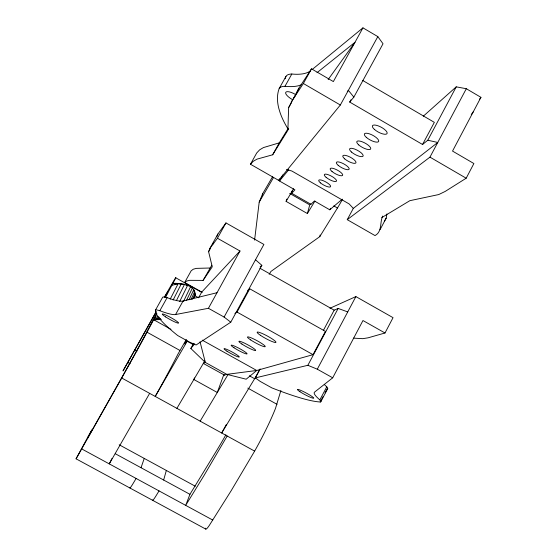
<?xml version="1.0" encoding="UTF-8"?>
<svg xmlns="http://www.w3.org/2000/svg" width="557" height="557" viewBox="0 0 557 557"><rect width="100%" height="100%" fill="white"/><g stroke="black" fill="none" stroke-linecap="round" stroke-linejoin="round"><path stroke-width="0.84" d="M362.955 27.85L333.351 81.58L311.502 68.838L298.879 88.222L288.637 107.633L287.878 130.254L272.658 154.79L257.021 159.128L253.317 161.238L250.455 164.231L278.674 180.398L340.334 105.008L377.827 36.609L362.955 27.85L312.449 69.284M192.499 299.2L195.034 293.706L194.943 295.732L194.066 297.654C199.204 285.309 180.858 282.893 172.886 283.381A55.937 0.557 -60.8 0 0 164.545 296.86M254.591 240.095L259.193 202.128L262.646 193.745L272.498 176.841M262.438 195.465L262.646 193.745M350.952 99.78L349.699 102.063L422.54 144.486L427.79 140.225L437.753 142.467L353.312 208.395L347.248 219.674L375.035 235.59C382.374 231.649 379.7 222.375 382.645 216.06M380.041 229.679L386.189 218.128L386.871 213.951M269.156 274.357L270.918 271.454L319.76 236.655L320.136 234.998M286.862 199.079L286.082 201.369L307.373 213.54L309.748 204.885L289.682 193.404M205.651 528.168A12.407 1.685 -62 0 0 209.39 525.279L231.169 490.724L254.64 451.121A61.277 8.271 -61.4 0 0 275.499 408.399L280.909 390.478M163.647 480.023L166.341 470.463M141.025 467.72L144.249 458.425M223.754 374.764L217.3 392.483L193.857 379.512L194.504 377.938M205.763 529.094L76.065 458.822L88.466 435.936L91.877 429.893L87.379 438.547L113.913 391.564A48.445 0.529 -60.8 0 0 144.291 336.637L156.475 313.57M225.891 434.752A48.062 5.243 -61.3 0 1 217.857 448.601L189.937 494.324L185.683 505.366L203.848 475.81L227.179 436.013M209.857 248.492L217.446 238.25L239.997 251.005L201.738 292.077L184.652 282.496L186.686 281.034L189.659 280.324L203.082 280.401L212.259 266.817L208.603 251.736L209.857 248.492L217.898 234.017L225.954 222.925L263.9 244.439L224.095 317.058L230.779 322.183L261.867 265.32L255.496 259.771M216.791 236.788L217.898 234.017M296.233 93.952L298.879 88.222M191.037 299.45L194.672 291.638L194.943 295.732L198.612 297.786M189.018 299.812L193.766 289.696L194.205 291.959M186.484 300.425L192.374 288.018M183.538 301.4L190.591 286.709M179.709 301.504L187.625 285.316L185.989 285.1M176.465 300.515L184.499 284.369L179.521 283.945M111.894 458.599L109.269 463.884L149.652 393.367M186.358 339.401L177.864 354.266A61.736 2.604 -61 0 1 155.222 396.431L187.18 341.232L193.244 344.602M173.123 300.007L181.283 283.875L172.886 283.381L165.415 297.556M170.17 299.213L178.059 283.861L171.904 285.254M353.451 338.141L362.767 338.67L368.142 337.807L384.998 332.989L393.04 317.664L355.874 296.589L329.939 308.258M381.844 217.55L409.848 200.687L438.749 194.553L445.224 191.406L466.188 178.212L473.882 163.535L452.528 151.086L480.935 97.329L466.313 88.716L456.232 86.85L423.285 116.218M165.004 297.424L166.223 295.113A44.038 0.439 -60.8 0 0 165.993 294.841A44.038 0.439 -60.8 0 0 164.816 296.839M156.9 313.709L144.98 336.038A61.89 0.675 -60.8 0 1 121.732 378.008L76.079 458.822M260.175 368.915L255.329 377.904L260.189 381.399L271.886 387.902A240.032 27.606 29.3 0 0 296.164 396.605L300.376 397.893A240.032 27.606 29.3 0 0 320.198 401.98A30.064 3.328 28.2 0 0 319.857 399.877L326.764 386.816A78.008 9.901 27.5 0 1 324.306 384.476M319.857 399.877A78.154 8.905 27.6 0 1 314.649 392.051L332.696 377.813L362.969 320.533L384.998 332.989M320.198 401.98L323.004 396.668M325.01 392.873L327.015 389.078A30.008 3.697 28.1 0 0 326.764 386.816M320.769 401.806L327.607 388.863M203.277 363.408L224.457 375.098L226.817 374.36L256.735 370.475L313.02 354.663L325.427 331.394L249.752 288.805L247.698 290.413M255.329 377.904L307.861 365.295L338.155 308.439L347.728 311.913M427.79 140.225L456.232 86.85M307.861 365.295L317.295 369.194L355.874 296.589M347.248 219.674L429.955 157.137L466.313 88.716M323.332 330.503L334.172 310.172L338.155 308.439M422.54 144.486L434.342 122.352L362.551 80.375M292.488 190.327A14.712 0.898 -60.3 0 0 291.729 193.293L310.938 204.287L314.42 201L329.765 209.794L330.586 208.276M156.148 311.662L123.02 370.913L156.218 311.871M349.699 102.063L353.848 97.12L383.028 43.766L377.827 36.609M234.887 313.57L237.031 312.08L249.752 288.805M278.674 180.398L279.503 178.894M217.007 292.717L183.072 301.031A79.421 10.381 29.5 0 1 167.114 297.661A30.245 3.767 28.9 0 0 162.623 297.306L155.424 310.207A30.301 3.391 28.9 0 1 159.824 310.729A79.574 9.344 29.4 0 0 175.58 314.524L208.429 308.293L239.997 251.005M291.729 193.293L294.918 189.833L279.482 180.99L282.817 174.933M202.219 340.132L256.735 370.475L246.173 379.206L226.817 374.36L205.338 362.44L190.828 348.466L193.69 343.272M203.082 280.401L211.806 265.209M272.658 154.79L279.273 142.857L288.289 128.256M198.821 297.354L201.738 292.077M184.652 282.496L191.142 270.841L193.251 269.226L196.301 268.377L209.947 268.008M250.455 164.231L256.728 152.959L259.666 149.819L263.44 147.577L279.273 142.857M208.603 251.736L210.268 248.735M212.767 244.231L213.603 242.734M288.637 107.633L291.59 102.314M294.124 97.754L294.966 96.236M217.446 238.25L225.954 222.925M291.165 102.112L303.363 83.501L311.502 68.838M175.58 314.524L183.072 301.031M288.38 129.53A228.53 75.508 25.9 0 1 280.004 112.396L278.876 108.657A228.53 75.508 25.9 0 1 279.196 88.507L285.964 76.393A29.312 10.026 29.6 0 1 291.819 74.018A76.852 27.509 31.4 0 0 310.514 70.85M159.824 310.729L167.114 297.661M279.196 88.507A29.361 9.699 29.5 0 1 284.982 86.279L291.819 74.018M384.295 221.401L386.189 218.128M259.193 202.128L273.612 177.384M176.896 408.351L204.802 360.908M286.082 201.369L293.56 188.781M136.117 478.456L132.914 483.81A12.484 0.78 -61.3 0 1 129.885 487.73M200.158 421.148L227.917 374.722M307.373 213.54L314.963 201.035M259.757 369.319A15.881 1.762 -61 0 1 254.633 378.725L221.672 432.984A61.43 6.399 -61.3 0 0 226.365 424.476M159.044 490.905L155.793 496.217A12.463 1.051 -61.6 0 1 152.541 500.005M319.76 236.655L337.472 207.991A14.663 1.469 -60 0 0 342.374 199.399M328.15 79.547L354.496 42.993M479.396 99.431L480.935 97.329M471.243 114.561L473.304 111.776M347.29 91.689L348.376 90.338L353.848 97.12M279.482 180.99L288.811 169.655M190.828 348.466L194.734 343.794M260.189 266.775L261.867 265.32M329.765 209.794L342.283 199.155M316.996 72.695L355.004 42.29M230.779 322.183L196.12 344.985L189.547 342.123L177.697 335.537A236.022 26.478 27.8 0 1 163.09 322.58L161.015 320.359A236.022 26.478 27.8 0 1 155.424 310.207M159.163 317.198L153.718 319.753L170.999 329.361M203.333 363.373L205.338 362.44L200.04 341.761M159.344 317.943L153.718 319.753L161.384 319.551M154.874 317.56L158.104 316.585M160.256 318.381L153.718 319.753L160.604 318.966M194.825 295.753L194.651 294.221M175.413 283.861L172.886 283.381L177.864 283.805M172.886 283.381L176.158 283.812M286.423 169.537L291.798 170.999L349.148 203.925L353.312 208.395M119.198 444.778L195.27 486.219M115.285 453.725L189.937 494.324M81.747 448.949L212.753 520.057M121.732 378.008L254.64 451.121M134.648 349.963L136.904 351.209M127.866 362.475L130.122 363.721M147.062 332.216L179.807 350.388M247.802 388.111L277.045 404.333M249.355 375.794L254.633 378.725M208.429 308.293L224.095 317.058M317.295 369.194L332.696 377.813M237.031 312.08L313.02 354.663M175.713 277.776L202.156 292.599M259.813 268.168L334.172 310.172M333.796 205.888L337.472 207.991M303.363 83.501L340.334 105.008M429.955 157.137L466.188 178.212M186.971 340.8A7.979 0.362 -60.8 0 1 184.806 344.038A7.979 0.362 -60.8 0 1 186.532 340.306M310.938 204.287A14.684 1.17 -60.2 0 1 310.423 203.966M224.457 375.098A15.909 1.399 -60.9 0 1 224.22 374.777M291.959 99.327A9.023 2.98 29.8 0 1 285.776 92.295A9.023 2.98 29.8 0 1 295.217 94.328M285.184 78.725A228.133 78.091 25.8 0 1 285.964 76.393M301.49 84.65A76.991 26.597 31.2 0 1 284.982 86.279M300.028 391.752A9.225 1.017 28.1 0 0 313.528 398.262A9.225 1.017 28.1 0 0 303.182 391.467A9.225 1.017 28.1 0 0 300.028 391.752M165.68 316.94A9.309 1.044 29 0 0 178.532 323.081A9.309 1.044 29 0 0 167.003 315.61A9.309 1.044 29 0 0 165.68 316.94M226.929 351.161A8.64 0.961 28.6 0 0 239.204 357.051A8.64 0.961 28.6 0 0 228.934 350.36A8.64 0.961 28.6 0 0 226.929 351.161M234.051 347.784A9.072 1.065 28.5 0 0 246.981 353.953A9.072 1.065 28.5 0 0 236.265 346.9A9.072 1.065 28.5 0 0 234.051 347.784M241.919 344.052A9.553 1.177 28.5 0 0 255.579 350.52A9.553 1.177 28.5 0 0 244.37 343.077A9.553 1.177 28.5 0 0 241.919 344.052M250.65 339.909A10.082 1.309 28.5 0 0 265.132 346.719A10.082 1.309 28.5 0 0 253.379 338.823A10.082 1.309 28.5 0 0 250.65 339.909M260.398 335.279A10.674 1.469 28.4 0 0 275.806 342.458A10.674 1.469 28.4 0 0 263.461 334.061A10.674 1.469 28.4 0 0 260.398 335.279M366.297 137.328A8.063 2.681 28.1 0 0 378.461 141.722A8.063 2.681 28.1 0 0 369.841 133.993A8.063 2.681 28.1 0 0 366.297 137.328M374.325 129.328A8.292 2.834 28.1 0 0 386.871 133.812A8.292 2.834 28.1 0 0 378.071 125.805A8.292 2.834 28.1 0 0 374.325 129.328M351.509 152.061A7.638 2.402 28.3 0 0 362.955 156.294A7.638 2.402 28.3 0 0 354.691 149.074A7.638 2.402 28.3 0 0 351.509 152.061M358.708 144.89A7.847 2.534 28.2 0 0 370.496 149.206A7.847 2.534 28.2 0 0 362.064 141.736A7.847 2.534 28.2 0 0 358.708 144.89M344.679 158.87A7.443 2.284 28.3 0 0 355.798 163.027A7.443 2.284 28.3 0 0 347.7 156.03A7.443 2.284 28.3 0 0 344.679 158.87M338.19 165.332A7.255 2.172 28.4 0 0 349.002 169.419A7.255 2.172 28.4 0 0 341.065 162.637A7.255 2.172 28.4 0 0 338.19 165.332M332.014 171.486A7.081 2.068 28.4 0 0 342.534 175.497A7.081 2.068 28.4 0 0 334.75 168.917A7.081 2.068 28.4 0 0 332.014 171.486M326.13 177.349A6.914 1.97 28.5 0 0 336.372 181.29A6.914 1.97 28.5 0 0 328.741 174.898A6.914 1.97 28.5 0 0 326.13 177.349M320.519 182.94A6.747 1.88 28.5 0 0 330.503 186.811A6.747 1.88 28.5 0 0 323.004 180.607A6.747 1.88 28.5 0 0 320.519 182.94"/></g></svg>
